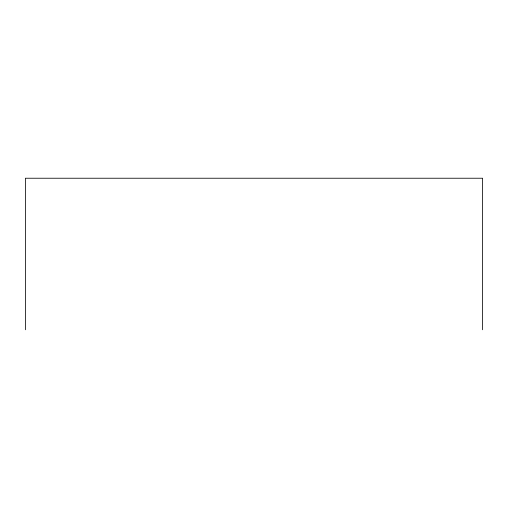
<?xml version="1.0" encoding="UTF-8"?>
<svg xmlns="http://www.w3.org/2000/svg" width="508" height="508" viewBox="0 0 508 508"><rect width="100%" height="100%" fill="white"/><g stroke="black" fill="none" stroke-linecap="round" stroke-linejoin="round"><path stroke-width="0.76" d="M482.6 329.768L482.6 178.232L25.4 178.232L25.4 329.768"/></g></svg>
